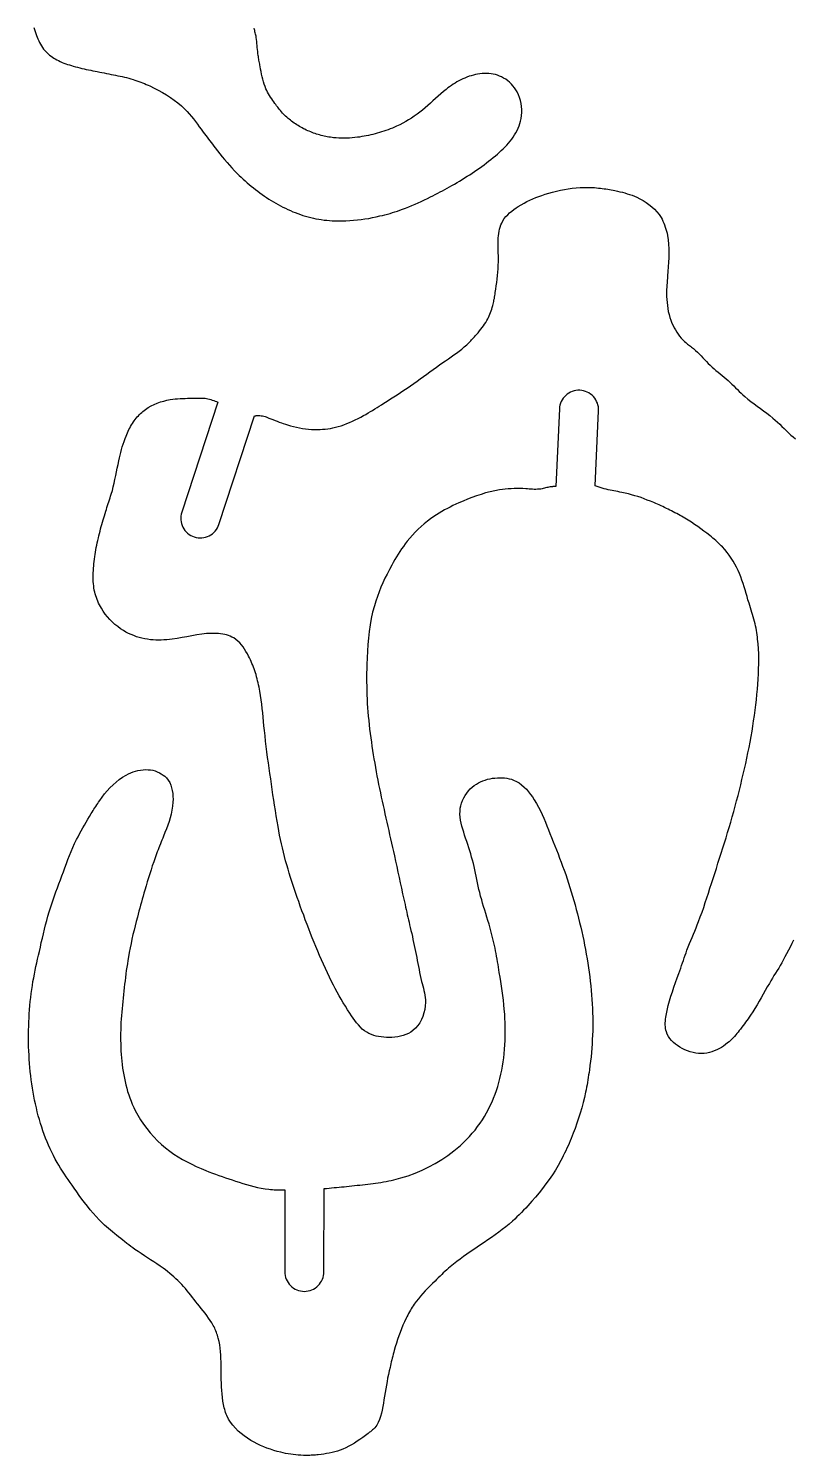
# Model space of a CAD drawing. Extents: x 0 to 470, y 0 to 279.
# Drawn here: x 2.9 to 61.5, y 4.3 to 113.7 of the extents above; entities that cross this region are included whole.
import ezdxf

# ---------------------------------------------------------------- set-up
doc = ezdxf.new("R2010")
doc.units = 0
doc.layers.add('CK_LEVEL_1', color=1, linetype='CONTINUOUS')

msp = doc.modelspace()

# ---------------------------------------------------------------- linework, layer by layer
at = {"layer": 'CK_LEVEL_1'}
msp.add_lwpolyline([(3.3, 113.74), (3.34, 113.59), (3.39, 113.43), (3.44, 113.28), (3.49, 113.13), (3.55, 112.99), (3.6, 112.85), (3.67, 112.72), (3.73, 112.58), (3.8, 112.45), (3.88, 112.32), (3.96, 112.2), (4.05, 112.08), (4.15, 111.97), (4.23, 111.87), (4.32, 111.78), (4.42, 111.7), (4.51, 111.61), (4.62, 111.53), (4.72, 111.46), (4.83, 111.39), (4.94, 111.32), (5.05, 111.26), (5.18, 111.19), (5.32, 111.12), (5.46, 111.06), (5.6, 111.01), (5.74, 110.95), (5.88, 110.9), (6.03, 110.86), (6.17, 110.81), (6.32, 110.77), (6.48, 110.73), (6.65, 110.68), (6.82, 110.64), (6.98, 110.6), (7.15, 110.56), (7.31, 110.52), (7.48, 110.49), (7.65, 110.45), (7.81, 110.42), (7.99, 110.38), (8.16, 110.35), (8.34, 110.31), (8.51, 110.28), (8.69, 110.25), (8.86, 110.21), (9.04, 110.18), (9.21, 110.14), (9.39, 110.11), (9.56, 110.07), (9.73, 110.04), (9.9, 110), (10.07, 109.97), (10.23, 109.93), (10.4, 109.89), (10.57, 109.84), (10.73, 109.8), (10.9, 109.75), (11.04, 109.7), (11.19, 109.65), (11.34, 109.6), (11.48, 109.55), (11.62, 109.49), (11.77, 109.43), (11.91, 109.37), (12.05, 109.31), (12.19, 109.25), (12.52, 109.09), (12.83, 108.93), (13.15, 108.75), (13.45, 108.57), (13.75, 108.37), (14.04, 108.17), (14.33, 107.95), (14.6, 107.72), (14.85, 107.47), (15.03, 107.29), (15.2, 107.11), (15.36, 106.92), (15.52, 106.73), (15.67, 106.53), (15.82, 106.33), (15.97, 106.13), (16.12, 105.93), (16.27, 105.72), (16.37, 105.59), (16.47, 105.45), (16.57, 105.32), (16.67, 105.18), (16.77, 105.05), (16.87, 104.91), (16.97, 104.78), (17.07, 104.64), (17.17, 104.51), (17.35, 104.28), (17.53, 104.06), (17.71, 103.83), (17.9, 103.61), (18.09, 103.39), (18.28, 103.18), (18.47, 102.97), (18.67, 102.76), (18.87, 102.55), (19.02, 102.4), (19.17, 102.26), (19.32, 102.12), (19.48, 101.98), (19.63, 101.84), (19.79, 101.7), (19.95, 101.57), (20.11, 101.44), (20.27, 101.31), (20.44, 101.18), (20.61, 101.06), (20.78, 100.93), (20.95, 100.81), (21.12, 100.7), (21.29, 100.58), (21.47, 100.47), (21.65, 100.37), (21.83, 100.26), (22.01, 100.16), (22.19, 100.06), (22.37, 99.97), (22.56, 99.88), (22.75, 99.79), (22.94, 99.71), (23.13, 99.62), (23.32, 99.55), (23.51, 99.47), (23.71, 99.41), (23.9, 99.34), (24.1, 99.28), (24.3, 99.22), (24.5, 99.17), (24.7, 99.12), (24.9, 99.08), (25.11, 99.04), (25.31, 99.01), (25.52, 98.98), (25.73, 98.96), (25.94, 98.94), (26.15, 98.93), (26.36, 98.92), (26.57, 98.91), (26.78, 98.91), (26.99, 98.92), (27.2, 98.92), (27.49, 98.94), (27.78, 98.96), (28.07, 98.99), (28.36, 99.03), (28.65, 99.07), (28.94, 99.11), (29.22, 99.17), (29.51, 99.22), (29.79, 99.29), (29.99, 99.33), (30.18, 99.38), (30.37, 99.44), (30.57, 99.49), (30.76, 99.55), (30.95, 99.61), (31.14, 99.67), (31.33, 99.73), (31.52, 99.8), (31.76, 99.89), (32.01, 99.99), (32.25, 100.09), (32.49, 100.19), (32.73, 100.3), (32.96, 100.41), (33.2, 100.52), (33.43, 100.63), (33.67, 100.75), (33.85, 100.84), (34.04, 100.94), (34.22, 101.03), (34.4, 101.13), (34.59, 101.23), (34.77, 101.33), (34.95, 101.43), (35.13, 101.53), (35.31, 101.63), (35.51, 101.74), (35.7, 101.86), (35.9, 101.97), (36.09, 102.09), (36.28, 102.21), (36.48, 102.33), (36.67, 102.45), (36.86, 102.57), (37.04, 102.7), (37.23, 102.83), (37.41, 102.95), (37.59, 103.08), (37.77, 103.21), (37.95, 103.35), (38.12, 103.48), (38.3, 103.62), (38.47, 103.76), (38.64, 103.9), (38.79, 104.03), (38.94, 104.16), (39.09, 104.3), (39.23, 104.43), (39.37, 104.57), (39.51, 104.72), (39.64, 104.87), (39.77, 105.02), (39.89, 105.18), (40, 105.33), (40.11, 105.5), (40.21, 105.66), (40.3, 105.83), (40.38, 106.01), (40.46, 106.19), (40.52, 106.37), (40.57, 106.56), (40.61, 106.75), (40.65, 106.98), (40.66, 107.21), (40.66, 107.44), (40.65, 107.68), (40.61, 107.91), (40.56, 108.14), (40.49, 108.36), (40.4, 108.58), (40.3, 108.79), (40.2, 108.95), (40.1, 109.11), (39.98, 109.26), (39.86, 109.4), (39.72, 109.53), (39.58, 109.65), (39.43, 109.76), (39.27, 109.86), (39.11, 109.94), (38.96, 110.01), (38.8, 110.07), (38.64, 110.12), (38.47, 110.16), (38.31, 110.18), (38.14, 110.2), (37.97, 110.21), (37.8, 110.21), (37.63, 110.2), (37.46, 110.19), (37.28, 110.16), (37.11, 110.13), (36.95, 110.09), (36.78, 110.04), (36.62, 109.99), (36.45, 109.93), (36.29, 109.86), (36.14, 109.79), (35.99, 109.72), (35.84, 109.64), (35.69, 109.56), (35.55, 109.47), (35.41, 109.38), (35.27, 109.29), (35.13, 109.19), (35, 109.1), (34.87, 108.99), (34.66, 108.82), (34.45, 108.65), (34.25, 108.47), (34.05, 108.29), (33.86, 108.11), (33.66, 107.93), (33.46, 107.75), (33.25, 107.57), (33.05, 107.4), (32.85, 107.24), (32.64, 107.08), (32.43, 106.93), (32.21, 106.79), (31.99, 106.65), (31.77, 106.52), (31.54, 106.4), (31.31, 106.28), (31.07, 106.17), (30.91, 106.1), (30.75, 106.03), (30.59, 105.96), (30.43, 105.9), (30.26, 105.84), (30.1, 105.78), (29.93, 105.73), (29.76, 105.68), (29.59, 105.63), (29.43, 105.58), (29.26, 105.54), (29.09, 105.5), (28.92, 105.46), (28.75, 105.43), (28.58, 105.4), (28.41, 105.37), (28.24, 105.34), (28.07, 105.32), (27.87, 105.3), (27.67, 105.28), (27.46, 105.26), (27.26, 105.25), (27.06, 105.25), (26.86, 105.25), (26.65, 105.26), (26.45, 105.27), (26.25, 105.29), (26.13, 105.3), (26.01, 105.32), (25.89, 105.34), (25.77, 105.36), (25.65, 105.38), (25.53, 105.41), (25.42, 105.43), (25.3, 105.46), (25.18, 105.5), (25.06, 105.53), (24.95, 105.57), (24.83, 105.6), (24.72, 105.64), (24.61, 105.69), (24.5, 105.73), (24.38, 105.78), (24.27, 105.82), (24.16, 105.87), (24.05, 105.93), (23.95, 105.98), (23.84, 106.04), (23.74, 106.09), (23.63, 106.15), (23.53, 106.21), (23.43, 106.28), (23.33, 106.34), (23.23, 106.41), (23.13, 106.48), (23.04, 106.55), (22.94, 106.62), (22.85, 106.7), (22.76, 106.77), (22.67, 106.85), (22.58, 106.93), (22.5, 107.01), (22.42, 107.1), (22.34, 107.18), (22.26, 107.27), (22.18, 107.36), (22.11, 107.45), (22.04, 107.54), (21.97, 107.63), (21.89, 107.73), (21.83, 107.82), (21.76, 107.92), (21.67, 108.04), (21.59, 108.15), (21.51, 108.27), (21.42, 108.4), (21.35, 108.52), (21.27, 108.64), (21.2, 108.77), (21.14, 108.9), (21.07, 109.03), (21, 109.21), (20.93, 109.39), (20.88, 109.58), (20.82, 109.77), (20.78, 109.96), (20.73, 110.16), (20.7, 110.35), (20.66, 110.55), (20.62, 110.74), (20.6, 110.84), (20.59, 110.93), (20.57, 111.03), (20.55, 111.12), (20.53, 111.22), (20.52, 111.31), (20.5, 111.41), (20.49, 111.5), (20.48, 111.59), (20.46, 111.75), (20.44, 111.9), (20.43, 112.05), (20.41, 112.21), (20.4, 112.36), (20.38, 112.51), (20.37, 112.66), (20.35, 112.82), (20.32, 112.97), (20.31, 113.06), (20.29, 113.15), (20.27, 113.23), (20.25, 113.32), (20.23, 113.41), (20.21, 113.5), (20.19, 113.59), (20.17, 113.68)], dxfattribs=at)
msp.add_lwpolyline([(61.46, 43.8), (61.34, 43.54), (61.21, 43.28), (61.08, 43.03), (60.94, 42.77), (60.81, 42.52), (60.67, 42.27), (60.56, 42.07), (60.44, 41.87), (60.33, 41.67), (60.21, 41.48), (60.09, 41.28), (59.97, 41.09), (59.85, 40.89), (59.74, 40.69), (59.62, 40.5), (59.46, 40.22), (59.3, 39.95), (59.15, 39.67), (58.99, 39.4), (58.83, 39.13), (58.67, 38.85), (58.51, 38.58), (58.34, 38.31), (58.17, 38.05), (58.08, 37.91), (57.99, 37.78), (57.9, 37.65), (57.8, 37.52), (57.71, 37.39), (57.61, 37.26), (57.51, 37.13), (57.41, 37), (57.31, 36.88), (57.22, 36.77), (57.13, 36.65), (57.04, 36.55), (56.94, 36.44), (56.84, 36.33), (56.74, 36.23), (56.64, 36.13), (56.53, 36.03), (56.42, 35.93), (56.27, 35.81), (56.1, 35.69), (55.94, 35.58), (55.76, 35.48), (55.59, 35.4), (55.4, 35.32), (55.22, 35.25), (55.03, 35.2), (54.84, 35.16), (54.63, 35.13), (54.41, 35.12), (54.2, 35.13), (53.99, 35.16), (53.77, 35.2), (53.56, 35.26), (53.35, 35.33), (53.15, 35.41), (52.94, 35.51), (52.77, 35.62), (52.59, 35.73), (52.43, 35.85), (52.27, 35.98), (52.13, 36.12), (52, 36.28), (51.89, 36.44), (51.8, 36.6), (51.73, 36.78), (51.7, 36.91), (51.67, 37.05), (51.66, 37.18), (51.65, 37.33), (51.65, 37.47), (51.66, 37.61), (51.67, 37.75), (51.69, 37.9), (51.72, 38.04), (51.79, 38.42), (51.87, 38.79), (51.97, 39.15), (52.08, 39.51), (52.19, 39.86), (52.31, 40.21), (52.44, 40.56), (52.56, 40.91), (52.69, 41.26), (52.76, 41.46), (52.83, 41.66), (52.9, 41.86), (52.96, 42.06), (53.03, 42.26), (53.1, 42.45), (53.17, 42.65), (53.24, 42.85), (53.31, 43.05), (53.41, 43.29), (53.5, 43.54), (53.6, 43.78), (53.7, 44.02), (53.8, 44.26), (53.9, 44.51), (54, 44.75), (54.1, 44.99), (54.19, 45.24), (54.33, 45.6), (54.46, 45.96), (54.59, 46.32), (54.71, 46.69), (54.84, 47.05), (54.95, 47.42), (55.07, 47.79), (55.19, 48.15), (55.31, 48.52), (55.43, 48.91), (55.56, 49.31), (55.68, 49.7), (55.81, 50.09), (55.93, 50.48), (56.05, 50.87), (56.18, 51.26), (56.3, 51.65), (56.42, 52.05), (56.54, 52.45), (56.66, 52.86), (56.77, 53.26), (56.89, 53.67), (57, 54.08), (57.11, 54.48), (57.22, 54.89), (57.32, 55.3), (57.42, 55.71), (57.52, 56.12), (57.62, 56.53), (57.72, 56.94), (57.81, 57.35), (57.9, 57.76), (57.98, 58.17), (58.07, 58.58), (58.14, 58.99), (58.22, 59.41), (58.29, 59.81), (58.35, 60.21), (58.41, 60.61), (58.47, 61.02), (58.52, 61.42), (58.57, 61.83), (58.62, 62.23), (58.66, 62.64), (58.7, 63.04), (58.73, 63.43), (58.76, 63.81), (58.78, 64.2), (58.79, 64.59), (58.8, 64.97), (58.8, 65.36), (58.8, 65.74), (58.78, 66.13), (58.75, 66.52), (58.74, 66.69), (58.72, 66.86), (58.7, 67.03), (58.68, 67.2), (58.66, 67.37), (58.63, 67.54), (58.6, 67.71), (58.56, 67.88), (58.52, 68.04), (58.48, 68.22), (58.43, 68.4), (58.38, 68.57), (58.33, 68.75), (58.28, 68.92), (58.22, 69.1), (58.17, 69.27), (58.11, 69.44), (58.06, 69.62), (57.98, 69.87), (57.91, 70.13), (57.83, 70.38), (57.76, 70.64), (57.68, 70.89), (57.6, 71.14), (57.52, 71.4), (57.43, 71.64), (57.33, 71.89), (57.22, 72.14), (57.1, 72.38), (56.98, 72.62), (56.84, 72.85), (56.7, 73.08), (56.54, 73.3), (56.38, 73.52), (56.21, 73.73), (56.03, 73.93), (55.93, 74.03), (55.83, 74.13), (55.72, 74.23), (55.62, 74.33), (55.51, 74.43), (55.4, 74.52), (55.29, 74.61), (55.18, 74.71), (55.07, 74.8), (54.84, 74.98), (54.61, 75.15), (54.37, 75.33), (54.13, 75.5), (53.89, 75.66), (53.65, 75.82), (53.4, 75.98), (53.15, 76.13), (52.9, 76.28), (52.78, 76.35), (52.65, 76.42), (52.52, 76.49), (52.39, 76.56), (52.26, 76.63), (52.12, 76.7), (51.99, 76.76), (51.86, 76.83), (51.73, 76.89), (51.59, 76.96), (51.46, 77.02), (51.33, 77.09), (51.19, 77.15), (51.06, 77.21), (50.92, 77.27), (50.78, 77.33), (50.65, 77.38), (50.51, 77.44), (50.27, 77.53), (50.03, 77.62), (49.79, 77.71), (49.55, 77.79), (49.31, 77.86), (49.07, 77.93), (48.82, 78), (48.57, 78.06), (48.33, 78.11), (48.17, 78.14), (48.02, 78.17), (47.87, 78.2), (47.72, 78.23), (47.57, 78.26), (47.42, 78.29), (47.27, 78.32), (47.12, 78.36), (46.97, 78.39), (46.9, 78.42), (46.82, 78.44), (46.74, 78.46), (46.67, 78.49), (46.59, 78.51), (46.51, 78.54), (46.44, 78.56), (46.36, 78.59), (46.28, 78.61), (46.54, 84.37, 0.414214), (45.1, 85.94, 0.414214), (43.54, 84.51), (43.27, 78.56), (43.24, 78.56), (43.2, 78.56), (43.16, 78.56), (43.12, 78.56), (43.08, 78.56), (43.04, 78.56), (43, 78.55), (42.96, 78.55), (42.92, 78.55), (42.83, 78.54), (42.74, 78.52), (42.65, 78.5), (42.57, 78.48), (42.48, 78.46), (42.39, 78.43), (42.3, 78.41), (42.21, 78.39), (42.12, 78.37), (42, 78.36), (41.87, 78.35), (41.74, 78.34), (41.62, 78.34), (41.49, 78.35), (41.36, 78.36), (41.23, 78.37), (41.1, 78.38), (40.97, 78.38), (40.75, 78.4), (40.52, 78.4), (40.3, 78.4), (40.07, 78.4), (39.85, 78.39), (39.62, 78.38), (39.4, 78.36), (39.18, 78.33), (38.95, 78.3), (38.6, 78.23), (38.24, 78.16), (37.89, 78.07), (37.54, 77.96), (37.19, 77.85), (36.84, 77.73), (36.5, 77.59), (36.16, 77.45), (35.83, 77.31), (35.61, 77.2), (35.39, 77.1), (35.17, 76.99), (34.96, 76.88), (34.75, 76.77), (34.54, 76.65), (34.33, 76.53), (34.13, 76.4), (33.93, 76.27), (33.67, 76.09), (33.43, 75.9), (33.19, 75.71), (32.95, 75.5), (32.72, 75.29), (32.5, 75.07), (32.29, 74.84), (32.09, 74.61), (31.89, 74.37), (31.74, 74.18), (31.6, 73.98), (31.46, 73.78), (31.32, 73.58), (31.19, 73.37), (31.06, 73.17), (30.94, 72.96), (30.82, 72.74), (30.7, 72.53), (30.52, 72.2), (30.34, 71.86), (30.18, 71.53), (30.02, 71.18), (29.87, 70.84), (29.73, 70.49), (29.6, 70.14), (29.48, 69.79), (29.37, 69.43), (29.24, 68.94), (29.13, 68.45), (29.04, 67.96), (28.97, 67.46), (28.92, 66.95), (28.87, 66.45), (28.84, 65.94), (28.81, 65.44), (28.8, 64.93), (28.79, 64.6), (28.78, 64.27), (28.78, 63.93), (28.78, 63.6), (28.79, 63.27), (28.79, 62.94), (28.8, 62.61), (28.81, 62.27), (28.83, 61.94), (28.85, 61.61), (28.88, 61.29), (28.91, 60.96), (28.94, 60.63), (28.97, 60.3), (29.01, 59.97), (29.05, 59.64), (29.09, 59.32), (29.14, 58.99), (29.19, 58.66), (29.23, 58.34), (29.29, 58.01), (29.34, 57.69), (29.4, 57.36), (29.45, 57.04), (29.51, 56.71), (29.57, 56.39), (29.64, 56.07), (29.7, 55.74), (29.77, 55.42), (29.83, 55.1), (29.9, 54.77), (29.97, 54.45), (30.04, 54.13), (30.11, 53.81), (30.18, 53.48), (30.25, 53.16), (30.32, 52.84), (30.4, 52.52), (30.47, 52.2), (30.54, 51.88), (30.62, 51.56), (30.69, 51.24), (30.76, 50.91), (30.83, 50.59), (30.91, 50.27), (31, 49.86), (31.09, 49.44), (31.18, 49.02), (31.26, 48.61), (31.35, 48.19), (31.44, 47.78), (31.53, 47.36), (31.62, 46.95), (31.72, 46.53), (31.76, 46.34), (31.81, 46.15), (31.85, 45.95), (31.89, 45.76), (31.94, 45.57), (31.98, 45.37), (32.03, 45.18), (32.07, 44.99), (32.12, 44.79), (32.17, 44.56), (32.23, 44.33), (32.28, 44.1), (32.33, 43.87), (32.38, 43.63), (32.43, 43.4), (32.48, 43.17), (32.53, 42.94), (32.57, 42.7), (32.62, 42.47), (32.66, 42.25), (32.7, 42.02), (32.75, 41.79), (32.79, 41.56), (32.84, 41.33), (32.89, 41.1), (32.94, 40.88), (32.99, 40.65), (33.04, 40.48), (33.08, 40.3), (33.13, 40.12), (33.17, 39.95), (33.2, 39.77), (33.24, 39.59), (33.26, 39.41), (33.28, 39.23), (33.28, 39.04), (33.27, 38.77), (33.23, 38.5), (33.17, 38.24), (33.09, 37.97), (32.98, 37.72), (32.85, 37.48), (32.7, 37.26), (32.52, 37.06), (32.33, 36.89), (32.16, 36.77), (31.98, 36.66), (31.78, 36.58), (31.58, 36.51), (31.37, 36.45), (31.16, 36.41), (30.94, 36.38), (30.72, 36.36), (30.5, 36.35), (30.3, 36.36), (30.1, 36.37), (29.9, 36.39), (29.7, 36.42), (29.51, 36.46), (29.32, 36.51), (29.14, 36.58), (28.96, 36.66), (28.8, 36.75), (28.62, 36.87), (28.45, 37), (28.3, 37.15), (28.15, 37.31), (28, 37.48), (27.87, 37.65), (27.74, 37.83), (27.61, 38.02), (27.49, 38.21), (27.32, 38.48), (27.15, 38.75), (26.99, 39.01), (26.83, 39.28), (26.68, 39.55), (26.53, 39.83), (26.38, 40.1), (26.24, 40.37), (26.1, 40.65), (25.94, 40.97), (25.78, 41.3), (25.63, 41.63), (25.48, 41.96), (25.33, 42.3), (25.18, 42.63), (25.04, 42.97), (24.9, 43.31), (24.76, 43.64), (24.62, 43.99), (24.48, 44.33), (24.35, 44.68), (24.22, 45.02), (24.08, 45.37), (23.96, 45.72), (23.83, 46.06), (23.7, 46.41), (23.58, 46.76), (23.47, 47.07), (23.36, 47.38), (23.25, 47.69), (23.15, 48), (23.05, 48.31), (22.95, 48.62), (22.85, 48.94), (22.76, 49.25), (22.67, 49.57), (22.58, 49.89), (22.49, 50.22), (22.41, 50.54), (22.34, 50.87), (22.26, 51.2), (22.19, 51.53), (22.12, 51.86), (22.06, 52.19), (22, 52.52), (21.93, 52.93), (21.86, 53.33), (21.79, 53.73), (21.73, 54.14), (21.67, 54.54), (21.61, 54.95), (21.55, 55.35), (21.49, 55.76), (21.44, 56.16), (21.38, 56.57), (21.32, 56.99), (21.26, 57.4), (21.2, 57.81), (21.15, 58.23), (21.1, 58.64), (21.04, 59.05), (21, 59.47), (20.95, 59.88), (20.92, 60.22), (20.88, 60.55), (20.85, 60.89), (20.82, 61.22), (20.78, 61.55), (20.75, 61.89), (20.7, 62.22), (20.65, 62.55), (20.6, 62.89), (20.57, 63.05), (20.54, 63.2), (20.51, 63.36), (20.47, 63.52), (20.43, 63.68), (20.4, 63.83), (20.35, 63.99), (20.31, 64.15), (20.26, 64.3), (20.22, 64.44), (20.17, 64.59), (20.11, 64.73), (20.06, 64.87), (20, 65.01), (19.94, 65.15), (19.88, 65.29), (19.81, 65.43), (19.74, 65.57), (19.65, 65.75), (19.54, 65.93), (19.43, 66.1), (19.32, 66.27), (19.19, 66.43), (19.06, 66.58), (18.92, 66.72), (18.76, 66.85), (18.6, 66.96), (18.47, 67.03), (18.34, 67.09), (18.2, 67.14), (18.05, 67.19), (17.91, 67.22), (17.76, 67.25), (17.6, 67.28), (17.45, 67.29), (17.3, 67.3), (16.91, 67.31), (16.53, 67.29), (16.15, 67.25), (15.77, 67.2), (15.4, 67.13), (15.02, 67.06), (14.65, 66.99), (14.27, 66.92), (13.89, 66.86), (13.68, 66.84), (13.47, 66.82), (13.26, 66.81), (13.05, 66.8), (12.84, 66.8), (12.63, 66.8), (12.43, 66.81), (12.22, 66.83), (12.01, 66.86), (11.79, 66.9), (11.58, 66.94), (11.37, 67), (11.16, 67.06), (10.95, 67.14), (10.75, 67.22), (10.55, 67.31), (10.35, 67.41), (10.16, 67.52), (9.94, 67.67), (9.72, 67.83), (9.51, 68), (9.31, 68.18), (9.12, 68.37), (8.94, 68.58), (8.77, 68.79), (8.61, 69.01), (8.47, 69.24), (8.39, 69.37), (8.32, 69.5), (8.26, 69.63), (8.2, 69.77), (8.14, 69.91), (8.09, 70.05), (8.04, 70.19), (8, 70.33), (7.97, 70.47), (7.93, 70.63), (7.9, 70.79), (7.88, 70.95), (7.87, 71.12), (7.85, 71.28), (7.85, 71.45), (7.84, 71.61), (7.84, 71.78), (7.85, 71.94), (7.86, 72.12), (7.87, 72.3), (7.88, 72.48), (7.9, 72.65), (7.91, 72.83), (7.94, 73.01), (7.96, 73.19), (7.99, 73.36), (8.02, 73.54), (8.05, 73.72), (8.08, 73.9), (8.12, 74.08), (8.16, 74.26), (8.2, 74.44), (8.24, 74.62), (8.28, 74.79), (8.32, 74.97), (8.37, 75.15), (8.41, 75.32), (8.46, 75.49), (8.5, 75.66), (8.55, 75.83), (8.6, 76), (8.65, 76.16), (8.7, 76.33), (8.75, 76.5), (8.81, 76.67), (8.85, 76.81), (8.9, 76.96), (8.95, 77.1), (9, 77.25), (9.05, 77.39), (9.09, 77.54), (9.14, 77.69), (9.18, 77.83), (9.23, 77.98), (9.31, 78.26), (9.38, 78.54), (9.45, 78.83), (9.51, 79.11), (9.57, 79.4), (9.63, 79.68), (9.69, 79.97), (9.75, 80.26), (9.81, 80.54), (9.86, 80.76), (9.91, 80.97), (9.96, 81.18), (10.02, 81.39), (10.07, 81.6), (10.14, 81.81), (10.21, 82.02), (10.28, 82.23), (10.36, 82.43), (10.41, 82.55), (10.46, 82.68), (10.52, 82.8), (10.58, 82.92), (10.64, 83.04), (10.71, 83.16), (10.78, 83.28), (10.85, 83.39), (10.92, 83.51), (10.99, 83.6), (11.06, 83.7), (11.14, 83.8), (11.22, 83.89), (11.3, 83.98), (11.38, 84.07), (11.47, 84.16), (11.56, 84.24), (11.65, 84.32), (11.85, 84.47), (12.06, 84.62), (12.29, 84.74), (12.52, 84.85), (12.75, 84.95), (13, 85.04), (13.24, 85.11), (13.49, 85.17), (13.74, 85.22), (13.93, 85.25), (14.12, 85.27), (14.31, 85.28), (14.5, 85.3), (14.69, 85.3), (14.88, 85.31), (15.07, 85.32), (15.27, 85.32), (15.46, 85.33), (15.56, 85.33), (15.67, 85.34), (15.78, 85.34), (15.88, 85.34), (15.99, 85.34), (16.1, 85.34), (16.2, 85.34), (16.31, 85.33), (16.41, 85.32), (16.52, 85.3), (16.63, 85.28), (16.74, 85.25), (16.85, 85.22), (16.96, 85.18), (17.07, 85.15), (17.17, 85.11), (17.28, 85.07), (17.39, 85.03), (14.62, 76.59), (14.62, 76.59, 0.414214), (15.58, 74.7, 0.414214), (17.47, 75.66), (20.2, 83.97), (20.22, 83.98), (20.25, 83.98), (20.27, 83.99), (20.3, 83.99), (20.32, 84), (20.35, 84), (20.37, 84), (20.39, 84.01), (20.42, 84.01), (20.52, 84.01), (20.61, 84.01), (20.71, 83.99), (20.81, 83.97), (20.91, 83.95), (21, 83.92), (21.1, 83.89), (21.2, 83.85), (21.29, 83.81), (21.45, 83.75), (21.61, 83.69), (21.77, 83.62), (21.93, 83.56), (22.09, 83.5), (22.25, 83.44), (22.4, 83.38), (22.56, 83.33), (22.72, 83.28), (22.95, 83.21), (23.17, 83.15), (23.4, 83.1), (23.63, 83.05), (23.86, 83.01), (24.1, 82.98), (24.33, 82.96), (24.57, 82.94), (24.8, 82.94), (25.01, 82.93), (25.21, 82.94), (25.41, 82.95), (25.61, 82.97), (25.81, 82.99), (26.01, 83.02), (26.2, 83.06), (26.4, 83.1), (26.59, 83.15), (26.82, 83.22), (27.04, 83.29), (27.27, 83.38), (27.48, 83.47), (27.7, 83.56), (27.91, 83.66), (28.13, 83.77), (28.34, 83.88), (28.54, 84), (28.72, 84.09), (28.89, 84.2), (29.07, 84.3), (29.24, 84.4), (29.41, 84.51), (29.58, 84.62), (29.75, 84.72), (29.92, 84.83), (30.09, 84.94), (30.35, 85.1), (30.61, 85.27), (30.86, 85.43), (31.12, 85.6), (31.38, 85.77), (31.63, 85.94), (31.88, 86.11), (32.14, 86.28), (32.39, 86.46), (32.64, 86.63), (32.88, 86.81), (33.13, 86.99), (33.38, 87.17), (33.62, 87.35), (33.87, 87.53), (34.12, 87.7), (34.37, 87.88), (34.62, 88.06), (34.83, 88.2), (35.04, 88.35), (35.25, 88.49), (35.45, 88.64), (35.66, 88.79), (35.86, 88.94), (36.06, 89.09), (36.26, 89.26), (36.45, 89.43), (36.52, 89.5), (36.6, 89.57), (36.67, 89.64), (36.75, 89.72), (36.82, 89.8), (36.89, 89.87), (36.96, 89.95), (37.03, 90.03), (37.1, 90.11), (37.21, 90.23), (37.32, 90.35), (37.42, 90.48), (37.52, 90.61), (37.62, 90.74), (37.72, 90.87), (37.81, 91), (37.9, 91.14), (37.98, 91.28), (38.05, 91.4), (38.11, 91.52), (38.17, 91.65), (38.22, 91.77), (38.27, 91.9), (38.32, 92.03), (38.36, 92.16), (38.4, 92.29), (38.44, 92.42), (38.46, 92.53), (38.49, 92.64), (38.51, 92.75), (38.53, 92.86), (38.56, 92.97), (38.57, 93.08), (38.59, 93.2), (38.61, 93.31), (38.63, 93.42), (38.67, 93.68), (38.71, 93.94), (38.74, 94.2), (38.77, 94.46), (38.8, 94.73), (38.83, 94.99), (38.85, 95.25), (38.86, 95.51), (38.87, 95.78), (38.87, 95.94), (38.87, 96.1), (38.87, 96.27), (38.86, 96.43), (38.86, 96.6), (38.85, 96.76), (38.85, 96.93), (38.85, 97.1), (38.85, 97.26), (38.86, 97.44), (38.86, 97.61), (38.88, 97.78), (38.9, 97.95), (38.92, 98.12), (38.96, 98.28), (39, 98.44), (39.05, 98.6), (39.12, 98.75), (39.21, 98.92), (39.32, 99.09), (39.45, 99.24), (39.58, 99.39), (39.73, 99.53), (39.89, 99.66), (40.05, 99.79), (40.22, 99.91), (40.39, 100.02), (40.61, 100.15), (40.83, 100.28), (41.05, 100.39), (41.27, 100.5), (41.5, 100.6), (41.73, 100.7), (41.97, 100.78), (42.2, 100.87), (42.44, 100.95), (42.73, 101.04), (43.02, 101.12), (43.32, 101.2), (43.62, 101.27), (43.92, 101.33), (44.22, 101.38), (44.53, 101.42), (44.83, 101.45), (45.14, 101.47), (45.29, 101.48), (45.45, 101.48), (45.61, 101.48), (45.76, 101.48), (45.92, 101.48), (46.08, 101.47), (46.23, 101.46), (46.39, 101.45), (46.54, 101.43), (46.68, 101.42), (46.82, 101.4), (46.96, 101.38), (47.1, 101.36), (47.24, 101.34), (47.38, 101.32), (47.51, 101.29), (47.65, 101.27), (47.79, 101.24), (47.98, 101.2), (48.17, 101.15), (48.36, 101.11), (48.55, 101.06), (48.73, 101), (48.92, 100.94), (49.1, 100.88), (49.28, 100.81), (49.46, 100.73), (49.71, 100.61), (49.95, 100.48), (50.18, 100.33), (50.4, 100.17), (50.61, 100), (50.81, 99.81), (51, 99.62), (51.17, 99.4), (51.32, 99.18), (51.4, 99.04), (51.47, 98.9), (51.54, 98.75), (51.6, 98.6), (51.65, 98.44), (51.7, 98.28), (51.75, 98.12), (51.78, 97.97), (51.82, 97.8), (51.87, 97.46), (51.9, 97.12), (51.92, 96.77), (51.93, 96.43), (51.92, 96.08), (51.9, 95.74), (51.88, 95.39), (51.85, 95.04), (51.82, 94.7), (51.81, 94.52), (51.79, 94.35), (51.78, 94.17), (51.77, 94), (51.76, 93.83), (51.75, 93.65), (51.75, 93.48), (51.75, 93.3), (51.75, 93.13), (51.76, 92.9), (51.78, 92.66), (51.81, 92.43), (51.84, 92.2), (51.88, 91.97), (51.94, 91.74), (52, 91.52), (52.07, 91.3), (52.16, 91.08), (52.24, 90.9), (52.32, 90.73), (52.42, 90.56), (52.52, 90.4), (52.63, 90.24), (52.74, 90.09), (52.86, 89.94), (53, 89.8), (53.13, 89.67), (53.21, 89.61), (53.28, 89.54), (53.36, 89.48), (53.43, 89.42), (53.51, 89.36), (53.59, 89.31), (53.66, 89.25), (53.74, 89.19), (53.81, 89.13), (53.96, 88.99), (54.11, 88.86), (54.25, 88.72), (54.39, 88.58), (54.53, 88.43), (54.66, 88.29), (54.8, 88.14), (54.94, 88), (55.08, 87.86), (55.23, 87.72), (55.38, 87.59), (55.53, 87.46), (55.69, 87.33), (55.84, 87.2), (56, 87.07), (56.15, 86.94), (56.31, 86.81), (56.46, 86.68), (56.6, 86.55), (56.75, 86.41), (56.89, 86.27), (57.03, 86.13), (57.17, 85.99), (57.31, 85.85), (57.45, 85.72), (57.59, 85.58), (57.74, 85.45), (57.97, 85.26), (58.21, 85.07), (58.45, 84.89), (58.69, 84.71), (58.94, 84.54), (59.18, 84.36), (59.42, 84.18), (59.66, 84), (59.89, 83.81), (60.07, 83.65), (60.24, 83.49), (60.42, 83.33), (60.58, 83.17), (60.75, 83), (60.92, 82.84), (61.09, 82.67), (61.27, 82.51), (61.45, 82.36), (61.62, 82.21)], format="xyb", dxfattribs=at)
msp.add_lwpolyline([(23.94, 4.33), (23.75, 4.34), (23.55, 4.35), (23.36, 4.37), (23.16, 4.39), (22.97, 4.42), (22.77, 4.45), (22.58, 4.49), (22.39, 4.53), (22.2, 4.57), (21.93, 4.64), (21.67, 4.71), (21.41, 4.8), (21.15, 4.89), (20.9, 4.99), (20.65, 5.1), (20.4, 5.22), (20.16, 5.35), (19.91, 5.48), (19.66, 5.65), (19.41, 5.82), (19.17, 6.01), (18.94, 6.2), (18.73, 6.41), (18.53, 6.64), (18.36, 6.87), (18.2, 7.12), (18.07, 7.38), (18.02, 7.5), (17.98, 7.62), (17.94, 7.74), (17.91, 7.86), (17.88, 7.99), (17.85, 8.11), (17.83, 8.24), (17.8, 8.36), (17.78, 8.49), (17.75, 8.77), (17.72, 9.04), (17.69, 9.31), (17.67, 9.59), (17.66, 9.86), (17.65, 10.14), (17.64, 10.41), (17.64, 10.69), (17.64, 10.97), (17.63, 11.23), (17.63, 11.49), (17.62, 11.76), (17.61, 12.02), (17.59, 12.29), (17.56, 12.55), (17.53, 12.81), (17.48, 13.07), (17.42, 13.32), (17.39, 13.43), (17.35, 13.55), (17.32, 13.65), (17.28, 13.76), (17.24, 13.87), (17.19, 13.98), (17.15, 14.08), (17.1, 14.19), (17.04, 14.29), (16.93, 14.49), (16.81, 14.68), (16.68, 14.86), (16.55, 15.05), (16.41, 15.23), (16.27, 15.41), (16.12, 15.58), (15.98, 15.76), (15.83, 15.94), (15.7, 16.11), (15.57, 16.27), (15.44, 16.44), (15.31, 16.61), (15.17, 16.78), (15.04, 16.95), (14.9, 17.11), (14.76, 17.27), (14.62, 17.43), (14.48, 17.58), (14.33, 17.73), (14.18, 17.87), (14.02, 18.01), (13.86, 18.15), (13.7, 18.28), (13.53, 18.42), (13.37, 18.54), (13.2, 18.67), (12.96, 18.83), (12.72, 19), (12.48, 19.16), (12.24, 19.32), (12, 19.47), (11.76, 19.63), (11.52, 19.79), (11.28, 19.95), (11.04, 20.12), (10.88, 20.23), (10.72, 20.35), (10.57, 20.47), (10.41, 20.58), (10.25, 20.71), (10.1, 20.83), (9.95, 20.95), (9.79, 21.07), (9.64, 21.2), (9.49, 21.32), (9.33, 21.45), (9.18, 21.58), (9.02, 21.71), (8.87, 21.84), (8.72, 21.97), (8.58, 22.11), (8.43, 22.25), (8.29, 22.39), (8.06, 22.63), (7.83, 22.89), (7.61, 23.15), (7.4, 23.42), (7.19, 23.7), (6.98, 23.97), (6.78, 24.25), (6.58, 24.53), (6.39, 24.82), (6.23, 25.03), (6.08, 25.25), (5.93, 25.46), (5.78, 25.68), (5.64, 25.89), (5.49, 26.11), (5.35, 26.33), (5.21, 26.56), (5.08, 26.78), (4.94, 27.04), (4.8, 27.3), (4.67, 27.56), (4.54, 27.82), (4.42, 28.09), (4.31, 28.36), (4.2, 28.63), (4.1, 28.91), (4, 29.19), (3.9, 29.48), (3.81, 29.77), (3.72, 30.06), (3.64, 30.36), (3.56, 30.66), (3.49, 30.96), (3.42, 31.26), (3.35, 31.56), (3.3, 31.86), (3.24, 32.17), (3.19, 32.48), (3.14, 32.79), (3.1, 33.11), (3.06, 33.42), (3.02, 33.74), (2.99, 34.05), (2.97, 34.37), (2.95, 34.68), (2.93, 35), (2.91, 35.32), (2.9, 35.64), (2.9, 35.96), (2.89, 36.27), (2.89, 36.59), (2.9, 36.91), (2.91, 37.23), (2.92, 37.55), (2.93, 37.86), (2.95, 38.17), (2.97, 38.48), (3, 38.79), (3.03, 39.1), (3.06, 39.41), (3.1, 39.72), (3.14, 40.03), (3.19, 40.34), (3.23, 40.63), (3.29, 40.92), (3.34, 41.21), (3.4, 41.5), (3.46, 41.79), (3.52, 42.07), (3.59, 42.36), (3.65, 42.65), (3.72, 42.94), (3.8, 43.28), (3.87, 43.62), (3.95, 43.96), (4.03, 44.3), (4.11, 44.64), (4.2, 44.97), (4.29, 45.31), (4.38, 45.65), (4.48, 45.98), (4.57, 46.29), (4.67, 46.6), (4.78, 46.9), (4.88, 47.21), (4.99, 47.52), (5.1, 47.82), (5.22, 48.13), (5.33, 48.43), (5.44, 48.74), (5.56, 49.05), (5.67, 49.36), (5.79, 49.67), (5.91, 49.98), (6.03, 50.29), (6.16, 50.6), (6.29, 50.9), (6.42, 51.21), (6.57, 51.51), (6.68, 51.73), (6.8, 51.96), (6.92, 52.19), (7.04, 52.41), (7.17, 52.63), (7.3, 52.85), (7.43, 53.07), (7.56, 53.29), (7.7, 53.51), (7.76, 53.62), (7.83, 53.73), (7.9, 53.84), (7.97, 53.95), (8.04, 54.06), (8.12, 54.17), (8.19, 54.28), (8.26, 54.39), (8.34, 54.5), (8.52, 54.76), (8.72, 55.01), (8.92, 55.25), (9.13, 55.49), (9.36, 55.71), (9.59, 55.92), (9.84, 56.12), (10.09, 56.3), (10.37, 56.46), (10.54, 56.55), (10.72, 56.63), (10.9, 56.7), (11.08, 56.76), (11.27, 56.81), (11.46, 56.84), (11.66, 56.87), (11.85, 56.88), (12.05, 56.87), (12.23, 56.85), (12.4, 56.82), (12.58, 56.77), (12.74, 56.71), (12.91, 56.64), (13.06, 56.56), (13.21, 56.46), (13.34, 56.36), (13.46, 56.24), (13.59, 56.07), (13.7, 55.89), (13.78, 55.69), (13.85, 55.49), (13.9, 55.27), (13.93, 55.05), (13.95, 54.82), (13.96, 54.6), (13.95, 54.37), (13.92, 54.07), (13.87, 53.77), (13.81, 53.47), (13.74, 53.18), (13.65, 52.9), (13.55, 52.61), (13.45, 52.33), (13.34, 52.06), (13.23, 51.78), (13.17, 51.63), (13.11, 51.48), (13.05, 51.33), (12.99, 51.18), (12.93, 51.02), (12.87, 50.87), (12.81, 50.72), (12.75, 50.57), (12.7, 50.42), (12.59, 50.11), (12.48, 49.81), (12.37, 49.5), (12.27, 49.19), (12.17, 48.89), (12.08, 48.58), (11.98, 48.27), (11.89, 47.96), (11.8, 47.65), (11.73, 47.42), (11.67, 47.19), (11.6, 46.96), (11.54, 46.73), (11.47, 46.5), (11.41, 46.27), (11.35, 46.04), (11.29, 45.81), (11.23, 45.58), (11.14, 45.24), (11.05, 44.91), (10.97, 44.57), (10.89, 44.23), (10.81, 43.89), (10.74, 43.55), (10.67, 43.21), (10.6, 42.86), (10.54, 42.52), (10.5, 42.26), (10.46, 42), (10.42, 41.74), (10.38, 41.48), (10.35, 41.22), (10.32, 40.96), (10.28, 40.7), (10.25, 40.44), (10.22, 40.18), (10.19, 39.91), (10.16, 39.64), (10.13, 39.37), (10.1, 39.1), (10.08, 38.83), (10.05, 38.56), (10.03, 38.29), (10.01, 38.03), (9.99, 37.76), (9.97, 37.49), (9.96, 37.22), (9.95, 36.95), (9.94, 36.68), (9.94, 36.41), (9.94, 36.14), (9.95, 35.87), (9.95, 35.6), (9.97, 35.33), (9.98, 35.06), (10, 34.8), (10.03, 34.54), (10.06, 34.27), (10.09, 34.01), (10.13, 33.75), (10.18, 33.49), (10.23, 33.23), (10.28, 32.97), (10.34, 32.72), (10.41, 32.46), (10.48, 32.21), (10.56, 31.97), (10.65, 31.72), (10.74, 31.48), (10.84, 31.24), (10.95, 31), (11.06, 30.76), (11.26, 30.4), (11.47, 30.05), (11.7, 29.7), (11.95, 29.37), (12.21, 29.05), (12.48, 28.74), (12.77, 28.44), (13.08, 28.16), (13.39, 27.89), (13.7, 27.65), (14.02, 27.42), (14.35, 27.21), (14.69, 27.01), (15.04, 26.82), (15.39, 26.64), (15.74, 26.47), (16.1, 26.31), (16.47, 26.16), (16.71, 26.06), (16.97, 25.96), (17.22, 25.87), (17.47, 25.78), (17.72, 25.69), (17.98, 25.61), (18.23, 25.52), (18.49, 25.44), (18.74, 25.35), (19.02, 25.26), (19.3, 25.17), (19.58, 25.09), (19.86, 25), (20.14, 24.93), (20.43, 24.86), (20.71, 24.8), (21, 24.75), (21.28, 24.72), (21.42, 24.71), (21.56, 24.7), (21.69, 24.69), (21.83, 24.68), (21.97, 24.68), (22.1, 24.68), (22.24, 24.68), (22.38, 24.68), (22.52, 24.68), (22.51, 18.41, 0.414214), (24.01, 16.9, 0.414214), (25.51, 18.4), (25.52, 24.77), (25.71, 24.79), (25.9, 24.81), (26.1, 24.83), (26.29, 24.85), (26.48, 24.87), (26.67, 24.89), (26.86, 24.91), (27.06, 24.92), (27.25, 24.94), (27.45, 24.96), (27.65, 24.98), (27.86, 25.01), (28.06, 25.03), (28.26, 25.05), (28.46, 25.07), (28.66, 25.09), (28.87, 25.11), (29.07, 25.14), (29.27, 25.17), (29.47, 25.19), (29.67, 25.22), (29.87, 25.25), (30.07, 25.29), (30.27, 25.32), (30.47, 25.36), (30.66, 25.4), (30.86, 25.45), (31.41, 25.59), (31.96, 25.76), (32.49, 25.96), (33.02, 26.18), (33.54, 26.43), (34.04, 26.7), (34.53, 27), (35, 27.32), (35.46, 27.66), (35.71, 27.87), (35.96, 28.08), (36.2, 28.3), (36.43, 28.53), (36.66, 28.77), (36.87, 29.01), (37.08, 29.26), (37.28, 29.52), (37.47, 29.78), (37.64, 30.04), (37.81, 30.31), (37.96, 30.58), (38.11, 30.85), (38.25, 31.14), (38.38, 31.42), (38.5, 31.71), (38.61, 32), (38.72, 32.3), (38.82, 32.6), (38.91, 32.91), (38.99, 33.22), (39.06, 33.53), (39.13, 33.84), (39.18, 34.16), (39.23, 34.48), (39.28, 34.79), (39.31, 35.11), (39.34, 35.45), (39.37, 35.79), (39.38, 36.13), (39.39, 36.46), (39.4, 36.8), (39.4, 37.14), (39.39, 37.48), (39.37, 37.82), (39.35, 38.15), (39.32, 38.51), (39.29, 38.86), (39.25, 39.22), (39.21, 39.57), (39.16, 39.92), (39.11, 40.28), (39.06, 40.63), (39, 40.98), (38.94, 41.33), (38.91, 41.54), (38.87, 41.75), (38.84, 41.95), (38.8, 42.16), (38.77, 42.36), (38.73, 42.57), (38.69, 42.78), (38.65, 42.98), (38.61, 43.19), (38.56, 43.39), (38.52, 43.6), (38.47, 43.81), (38.42, 44.02), (38.37, 44.22), (38.32, 44.43), (38.27, 44.63), (38.21, 44.84), (38.15, 45.04), (38.07, 45.31), (37.99, 45.58), (37.91, 45.84), (37.83, 46.11), (37.74, 46.38), (37.66, 46.65), (37.59, 46.91), (37.51, 47.18), (37.44, 47.45), (37.38, 47.7), (37.33, 47.95), (37.28, 48.2), (37.22, 48.45), (37.17, 48.7), (37.12, 48.94), (37.07, 49.19), (37.02, 49.44), (36.96, 49.68), (36.89, 49.93), (36.82, 50.17), (36.75, 50.41), (36.68, 50.65), (36.6, 50.89), (36.52, 51.13), (36.44, 51.37), (36.36, 51.61), (36.28, 51.86), (36.21, 52.08), (36.14, 52.31), (36.08, 52.53), (36.02, 52.76), (35.97, 52.99), (35.94, 53.22), (35.92, 53.45), (35.93, 53.68), (35.95, 53.91), (35.99, 54.11), (36.05, 54.31), (36.12, 54.51), (36.21, 54.71), (36.32, 54.89), (36.44, 55.07), (36.57, 55.24), (36.72, 55.4), (36.87, 55.54), (37.02, 55.66), (37.18, 55.76), (37.34, 55.86), (37.51, 55.94), (37.68, 56.01), (37.86, 56.07), (38.04, 56.13), (38.23, 56.17), (38.42, 56.21), (38.6, 56.23), (38.79, 56.25), (38.97, 56.25), (39.16, 56.25), (39.34, 56.24), (39.52, 56.22), (39.69, 56.18), (39.87, 56.13), (40.03, 56.07), (40.25, 55.97), (40.45, 55.85), (40.65, 55.7), (40.84, 55.54), (41.01, 55.37), (41.18, 55.18), (41.33, 54.98), (41.48, 54.78), (41.62, 54.57), (41.79, 54.29), (41.94, 54.01), (42.09, 53.72), (42.22, 53.44), (42.35, 53.15), (42.47, 52.86), (42.59, 52.56), (42.7, 52.27), (42.82, 51.98), (42.94, 51.67), (43.07, 51.35), (43.19, 51.04), (43.31, 50.73), (43.44, 50.42), (43.56, 50.1), (43.68, 49.79), (43.79, 49.47), (43.91, 49.16), (44.02, 48.83), (44.14, 48.5), (44.24, 48.17), (44.35, 47.84), (44.45, 47.51), (44.55, 47.17), (44.65, 46.84), (44.74, 46.51), (44.83, 46.17), (44.92, 45.83), (45.01, 45.49), (45.09, 45.15), (45.17, 44.8), (45.25, 44.46), (45.33, 44.12), (45.4, 43.77), (45.47, 43.43), (45.53, 43.08), (45.6, 42.74), (45.66, 42.39), (45.71, 42.05), (45.76, 41.7), (45.81, 41.35), (45.86, 41), (45.9, 40.66), (45.94, 40.31), (45.97, 39.96), (46, 39.62), (46.03, 39.27), (46.05, 38.93), (46.07, 38.58), (46.08, 38.24), (46.09, 37.9), (46.09, 37.55), (46.09, 37.21), (46.09, 36.86), (46.08, 36.53), (46.06, 36.2), (46.04, 35.86), (46.02, 35.53), (45.99, 35.2), (45.96, 34.86), (45.92, 34.53), (45.88, 34.2), (45.84, 33.87), (45.81, 33.68), (45.78, 33.49), (45.75, 33.29), (45.72, 33.1), (45.69, 32.91), (45.66, 32.73), (45.62, 32.54), (45.58, 32.35), (45.54, 32.16), (45.45, 31.76), (45.36, 31.36), (45.25, 30.96), (45.13, 30.56), (45.01, 30.17), (44.88, 29.78), (44.74, 29.39), (44.6, 29.01), (44.44, 28.62), (44.36, 28.43), (44.28, 28.24), (44.2, 28.05), (44.11, 27.86), (44.03, 27.67), (43.94, 27.48), (43.84, 27.29), (43.75, 27.11), (43.65, 26.93), (43.44, 26.55), (43.23, 26.19), (43, 25.83), (42.76, 25.48), (42.51, 25.13), (42.25, 24.79), (41.99, 24.46), (41.72, 24.13), (41.44, 23.8), (41.28, 23.63), (41.12, 23.45), (40.96, 23.28), (40.8, 23.11), (40.63, 22.94), (40.46, 22.77), (40.29, 22.61), (40.12, 22.44), (39.94, 22.29), (39.69, 22.06), (39.43, 21.85), (39.16, 21.64), (38.89, 21.43), (38.62, 21.23), (38.35, 21.03), (38.07, 20.84), (37.79, 20.65), (37.51, 20.46), (37.24, 20.28), (36.98, 20.1), (36.71, 19.92), (36.45, 19.74), (36.19, 19.56), (35.93, 19.37), (35.68, 19.18), (35.43, 18.99), (35.18, 18.78), (35.05, 18.67), (34.92, 18.55), (34.78, 18.43), (34.65, 18.31), (34.53, 18.19), (34.4, 18.07), (34.27, 17.94), (34.14, 17.82), (34.02, 17.69), (33.83, 17.51), (33.64, 17.32), (33.45, 17.13), (33.27, 16.93), (33.09, 16.74), (32.91, 16.54), (32.74, 16.33), (32.58, 16.12), (32.42, 15.91), (32.35, 15.8), (32.27, 15.68), (32.2, 15.56), (32.13, 15.45), (32.06, 15.33), (31.99, 15.21), (31.93, 15.08), (31.87, 14.96), (31.8, 14.84), (31.68, 14.57), (31.56, 14.31), (31.45, 14.04), (31.34, 13.76), (31.24, 13.49), (31.15, 13.21), (31.06, 12.93), (30.97, 12.65), (30.89, 12.37), (30.85, 12.23), (30.81, 12.08), (30.78, 11.94), (30.74, 11.79), (30.7, 11.65), (30.67, 11.5), (30.63, 11.36), (30.6, 11.21), (30.57, 11.07), (30.51, 10.8), (30.45, 10.53), (30.39, 10.26), (30.34, 9.99), (30.29, 9.71), (30.24, 9.44), (30.19, 9.16), (30.14, 8.88), (30.1, 8.59), (30.06, 8.33), (30.02, 8.07), (29.98, 7.81), (29.92, 7.56), (29.85, 7.31), (29.77, 7.08), (29.67, 6.85), (29.55, 6.64), (29.4, 6.45), (29.35, 6.4), (29.3, 6.35), (29.24, 6.3), (29.19, 6.25), (29.13, 6.2), (29.07, 6.15), (29.01, 6.11), (28.96, 6.06), (28.9, 6.02), (28.69, 5.86), (28.48, 5.71), (28.27, 5.56), (28.06, 5.42), (27.85, 5.28), (27.63, 5.15), (27.41, 5.03), (27.18, 4.92), (26.95, 4.82), (26.75, 4.74), (26.55, 4.67), (26.34, 4.61), (26.13, 4.56), (25.92, 4.51), (25.71, 4.47), (25.5, 4.43), (25.29, 4.4), (25.07, 4.38), (24.96, 4.37), (24.86, 4.36), (24.75, 4.35), (24.64, 4.34), (24.53, 4.34), (24.43, 4.33), (24.32, 4.33), (24.21, 4.33), (24.1, 4.33), (24.09, 4.33), (24.07, 4.33), (24.05, 4.33), (24.03, 4.33), (24.01, 4.33), (24, 4.33), (23.98, 4.33), (23.96, 4.33), (23.94, 4.33)], format="xyb", close=True, dxfattribs=at)

doc.saveas('drawing.dxf')
